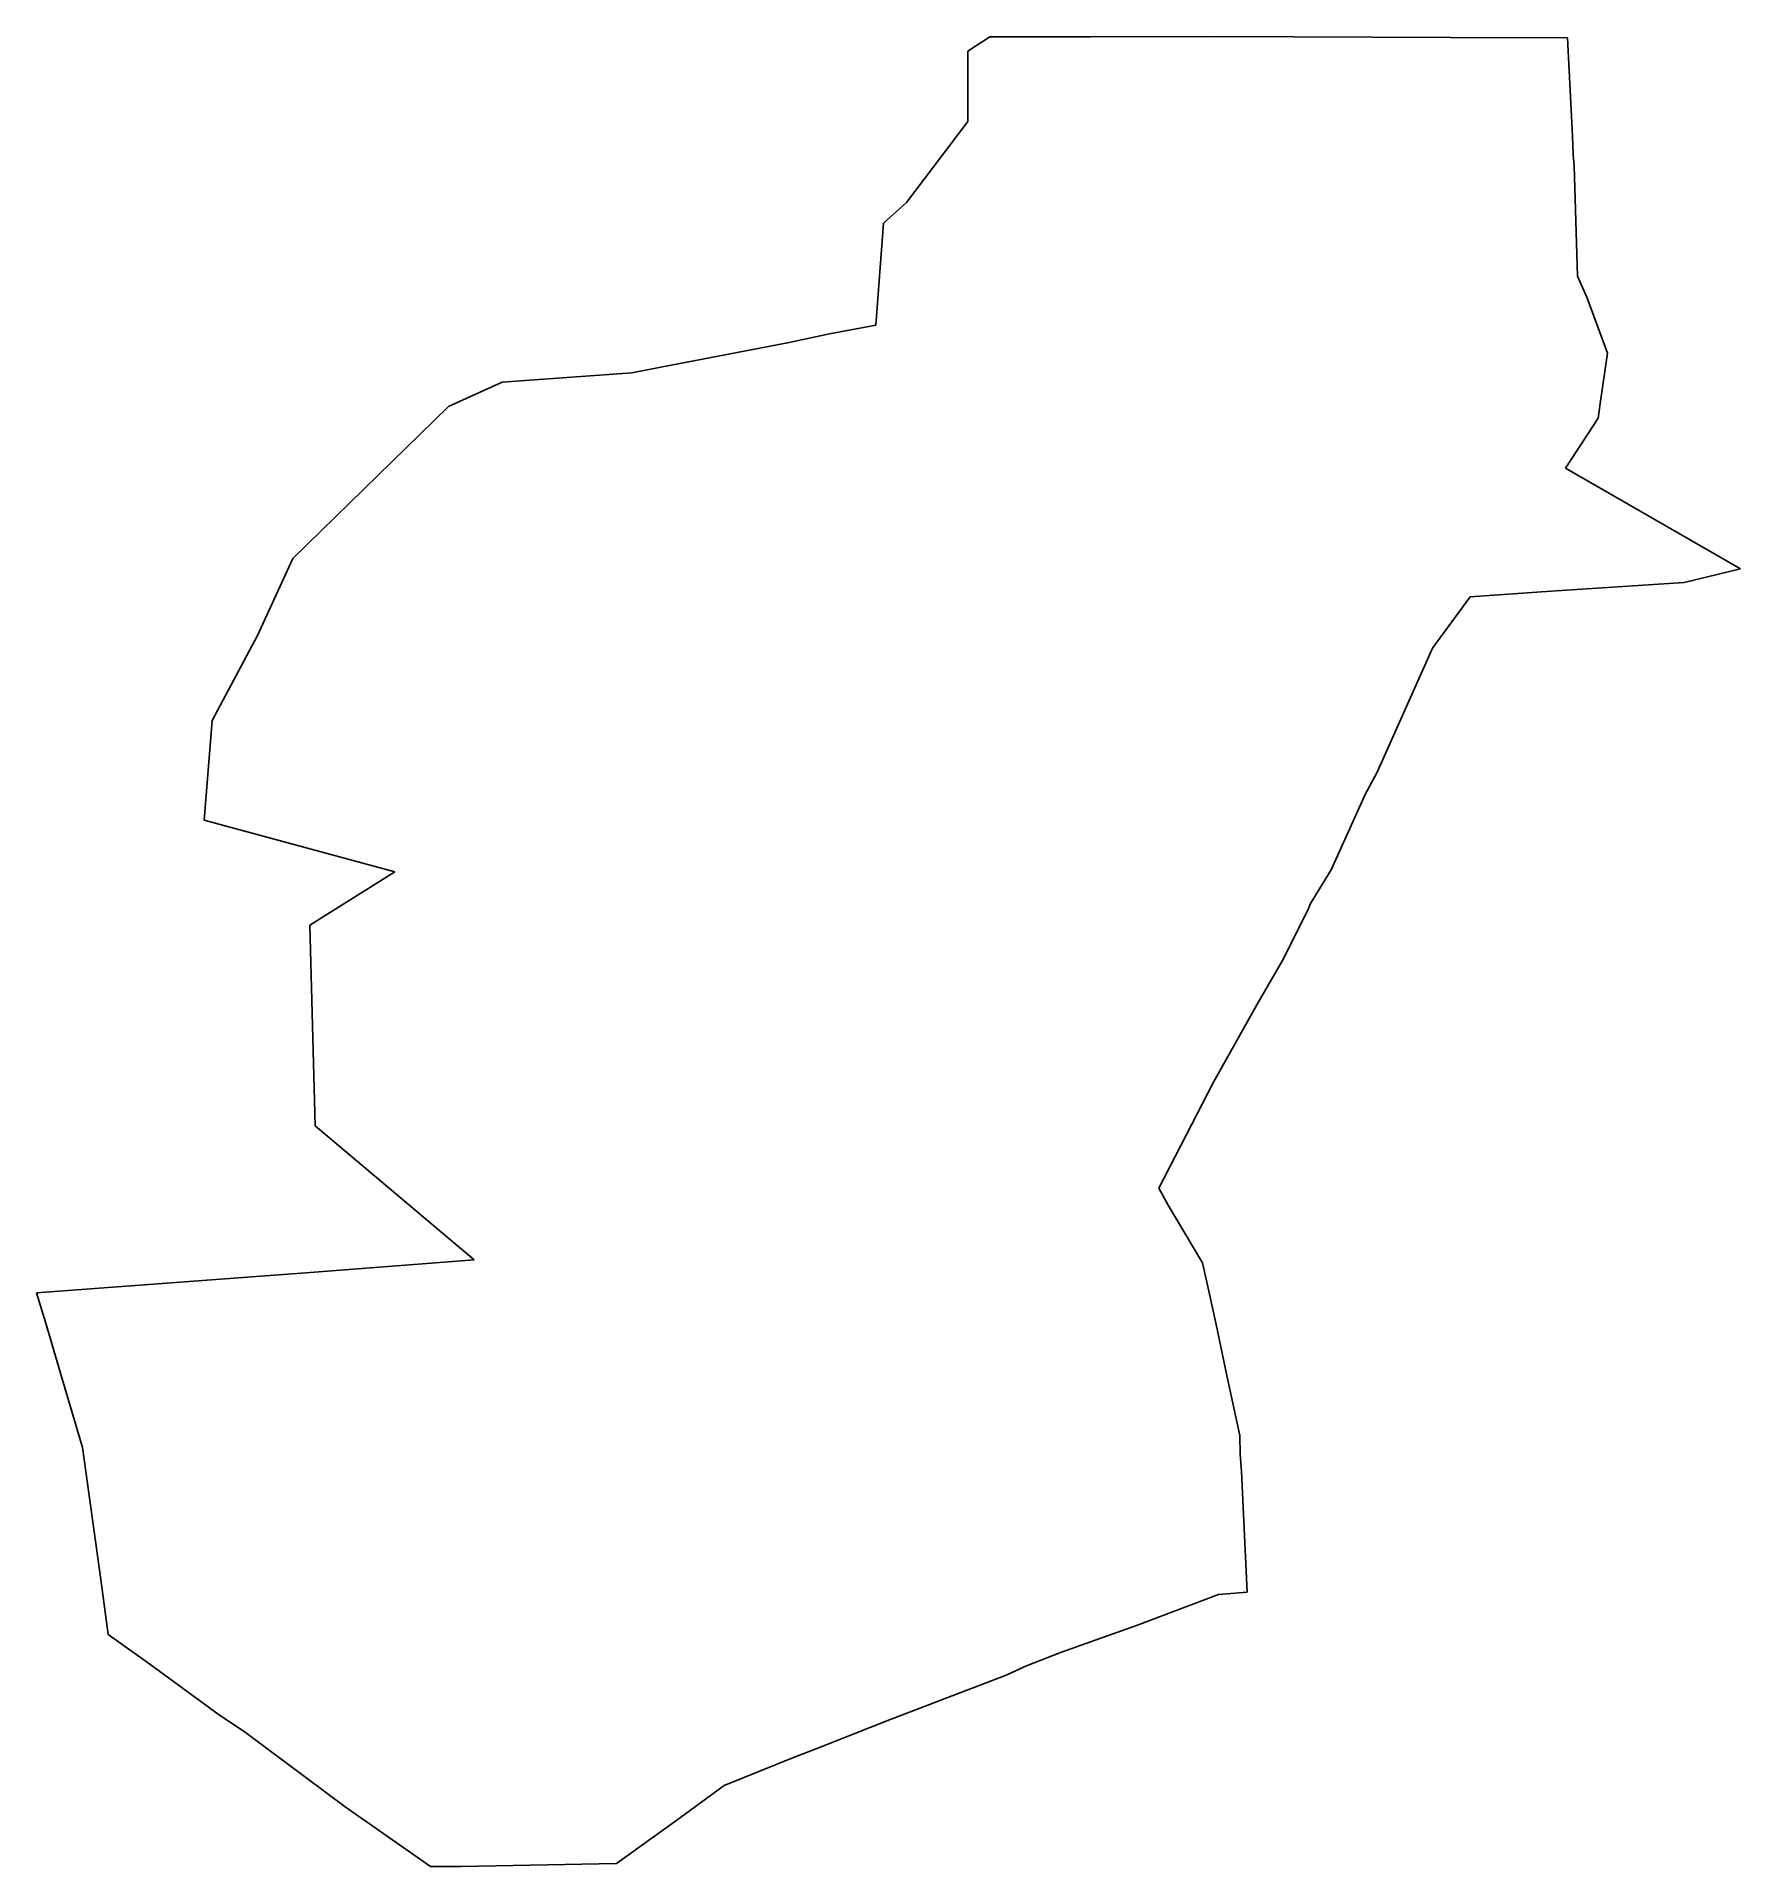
# Model space of a CAD drawing. Extents: x -81.78 to -76.23, y 42.63 to 48.59.
import ezdxf

# ---------------------------------------------------------------- set-up
doc = ezdxf.new("R2010")
doc.units = 0
doc.header["$MEASUREMENT"] = 0
doc.layers.add('GEO_', color=7, linetype='Continuous')

msp = doc.modelspace()

# ---------------------------------------------------------------- linework, layer by layer
at = {"layer": 'GEO_', "color": 7}
for p, q in [((-78.75, 48.5427), (-78.6778, 48.5887)), ((-78.75, 48.5427), (-78.6778, 48.5887)), ((-78.75, 48.5427), (-78.6778, 48.5887)), ((-78.6778, 48.5887), (-78.75, 48.5427)), ((-78.75, 48.5427), (-78.6778, 48.5887)), ((-78.75, 48.5427), (-78.6778, 48.5887)), ((-78.75, 48.5427), (-78.6778, 48.5887)), ((-78.6778, 48.5887), (-78.75, 48.5427)), ((-78.6778, 48.5887), (-78.35, 48.5887)), ((-78.6778, 48.5887), (-78.35, 48.5887)), ((-78.6778, 48.5887), (-78.6778, 48.5887)), ((-78.6778, 48.5887), (-78.35, 48.5887)), ((-78.35, 48.5887), (-78.6778, 48.5887)), ((-78.6778, 48.5887), (-78.35, 48.5887)), ((-78.6778, 48.5887), (-78.35, 48.5887)), ((-78.6778, 48.5887), (-78.6778, 48.5887)), ((-78.6778, 48.5887), (-78.35, 48.5887)), ((-78.35, 48.5887), (-78.6778, 48.5887)), ((-78.35, 48.5887), (-77.9419, 48.5899)), ((-78.35, 48.5887), (-77.9419, 48.5899)), ((-78.35, 48.5887), (-77.9419, 48.5899)), ((-77.9419, 48.5899), (-78.35, 48.5887)), ((-78.35, 48.5887), (-77.9419, 48.5899)), ((-78.35, 48.5887), (-77.9419, 48.5899)), ((-78.35, 48.5887), (-77.9419, 48.5899)), ((-77.9419, 48.5899), (-78.35, 48.5887)), ((-78.35, 48.5887), (-78.35, 48.5887)), ((-78.35, 48.5887), (-78.35, 48.5887)), ((-77.9419, 48.5899), (-77.1767, 48.5872)), ((-77.9419, 48.5899), (-77.1767, 48.5872)), ((-77.9419, 48.5899), (-77.9419, 48.5899)), ((-77.9419, 48.5899), (-77.1767, 48.5872)), ((-77.1767, 48.5872), (-77.9419, 48.5899)), ((-77.9419, 48.5899), (-77.1767, 48.5872)), ((-77.9419, 48.5899), (-77.1767, 48.5872)), ((-77.9419, 48.5899), (-77.9419, 48.5899)), ((-77.9419, 48.5899), (-77.1767, 48.5872)), ((-77.1767, 48.5872), (-77.9419, 48.5899)), ((-77.1767, 48.5872), (-76.7967, 48.5857)), ((-77.1767, 48.5872), (-76.7967, 48.5857)), ((-77.1767, 48.5872), (-77.1767, 48.5872)), ((-77.1767, 48.5872), (-76.7967, 48.5857)), ((-76.7967, 48.5857), (-77.1767, 48.5872)), ((-77.1767, 48.5872), (-76.7967, 48.5857)), ((-77.1767, 48.5872), (-76.7967, 48.5857)), ((-77.1767, 48.5872), (-77.1767, 48.5872)), ((-77.1767, 48.5872), (-76.7967, 48.5857)), ((-76.7967, 48.5857), (-77.1767, 48.5872)), ((-76.7967, 48.5857), (-76.7806, 48.267)), ((-76.7967, 48.5857), (-76.7806, 48.267)), ((-76.7967, 48.5857), (-76.7967, 48.5857)), ((-76.7967, 48.5857), (-76.7806, 48.267)), ((-76.7806, 48.267), (-76.7967, 48.5857)), ((-76.7967, 48.5857), (-76.7806, 48.267)), ((-76.7967, 48.5857), (-76.7806, 48.267)), ((-76.7967, 48.5857), (-76.7967, 48.5857)), ((-76.7967, 48.5857), (-76.7806, 48.267)), ((-76.7806, 48.267), (-76.7967, 48.5857)), ((-78.75, 48.3129), (-78.75, 48.5427)), ((-78.75, 48.3129), (-78.75, 48.5427)), ((-78.75, 48.3129), (-78.75, 48.5427)), ((-78.75, 48.5427), (-78.75, 48.5427)), ((-78.75, 48.5427), (-78.75, 48.3129)), ((-78.75, 48.3129), (-78.75, 48.5427)), ((-78.75, 48.3129), (-78.75, 48.5427)), ((-78.75, 48.3129), (-78.75, 48.5427)), ((-78.75, 48.5427), (-78.75, 48.5427)), ((-78.75, 48.5427), (-78.75, 48.3129)), ((-78.95, 48.0493), (-78.75, 48.3129)), ((-78.95, 48.0493), (-78.75, 48.3129)), ((-78.95, 48.0493), (-78.75, 48.3129)), ((-78.75, 48.3129), (-78.95, 48.0493)), ((-78.95, 48.0493), (-78.75, 48.3129)), ((-78.95, 48.0493), (-78.75, 48.3129)), ((-78.95, 48.0493), (-78.75, 48.3129)), ((-78.75, 48.3129), (-78.95, 48.0493)), ((-78.75, 48.3129), (-78.75, 48.3129)), ((-78.75, 48.3129), (-78.75, 48.3129)), ((-76.7806, 48.267), (-76.7783, 48.2043)), ((-76.7806, 48.267), (-76.7783, 48.2043)), ((-76.7806, 48.267), (-76.7806, 48.267)), ((-76.7806, 48.267), (-76.7783, 48.2043)), ((-76.7783, 48.2043), (-76.7806, 48.267)), ((-76.7806, 48.267), (-76.7783, 48.2043)), ((-76.7806, 48.267), (-76.7783, 48.2043)), ((-76.7806, 48.267), (-76.7806, 48.267)), ((-76.7806, 48.267), (-76.7783, 48.2043)), ((-76.7783, 48.2043), (-76.7806, 48.267)), ((-76.7783, 48.2043), (-76.775, 48.1695)), ((-76.7783, 48.2043), (-76.775, 48.1695)), ((-76.7783, 48.2043), (-76.7783, 48.2043)), ((-76.7783, 48.2043), (-76.775, 48.1695)), ((-76.775, 48.1695), (-76.7783, 48.2043)), ((-76.7783, 48.2043), (-76.775, 48.1695)), ((-76.7783, 48.2043), (-76.775, 48.1695)), ((-76.7783, 48.2043), (-76.7783, 48.2043)), ((-76.7783, 48.2043), (-76.775, 48.1695)), ((-76.775, 48.1695), (-76.7783, 48.2043)), ((-76.775, 48.1695), (-76.7639, 47.8095)), ((-76.775, 48.1695), (-76.7639, 47.8095)), ((-76.775, 48.1695), (-76.775, 48.1695)), ((-76.775, 48.1695), (-76.7639, 47.8095)), ((-76.7639, 47.8095), (-76.775, 48.1695)), ((-76.775, 48.1695), (-76.7639, 47.8095)), ((-76.775, 48.1695), (-76.7639, 47.8095)), ((-76.775, 48.1695), (-76.775, 48.1695)), ((-76.775, 48.1695), (-76.7639, 47.8095)), ((-76.7639, 47.8095), (-76.775, 48.1695)), ((-79.0244, 47.9826), (-78.95, 48.0493)), ((-79.0244, 47.9826), (-78.95, 48.0493)), ((-79.0244, 47.9826), (-78.95, 48.0493)), ((-78.95, 48.0493), (-79.0244, 47.9826)), ((-79.0244, 47.9826), (-78.95, 48.0493)), ((-79.0244, 47.9826), (-78.95, 48.0493)), ((-79.0244, 47.9826), (-78.95, 48.0493)), ((-78.95, 48.0493), (-79.0244, 47.9826)), ((-78.95, 48.0493), (-78.95, 48.0493)), ((-78.95, 48.0493), (-78.95, 48.0493)), ((-79.05, 47.6499), (-79.0244, 47.9826)), ((-79.05, 47.6499), (-79.0244, 47.9826)), ((-79.05, 47.6499), (-79.0244, 47.9826)), ((-79.0244, 47.9826), (-79.05, 47.6499)), ((-79.05, 47.6499), (-79.0244, 47.9826)), ((-79.05, 47.6499), (-79.0244, 47.9826)), ((-79.05, 47.6499), (-79.0244, 47.9826)), ((-79.0244, 47.9826), (-79.05, 47.6499)), ((-79.0244, 47.9826), (-79.0244, 47.9826)), ((-79.0244, 47.9826), (-79.0244, 47.9826)), ((-76.7639, 47.8095), (-76.7333, 47.741)), ((-76.7639, 47.8095), (-76.7333, 47.741)), ((-76.7639, 47.8095), (-76.7639, 47.8095)), ((-76.7639, 47.8095), (-76.7333, 47.741)), ((-76.7333, 47.741), (-76.7639, 47.8095)), ((-76.7639, 47.8095), (-76.7333, 47.741)), ((-76.7639, 47.8095), (-76.7333, 47.741)), ((-76.7639, 47.8095), (-76.7639, 47.8095)), ((-76.7639, 47.8095), (-76.7333, 47.741)), ((-76.7333, 47.741), (-76.7639, 47.8095)), ((-76.7333, 47.741), (-76.6667, 47.5589)), ((-76.7333, 47.741), (-76.6667, 47.5589)), ((-76.7333, 47.741), (-76.7333, 47.741)), ((-76.7333, 47.741), (-76.6667, 47.5589)), ((-76.6667, 47.5589), (-76.7333, 47.741)), ((-76.7333, 47.741), (-76.6667, 47.5589)), ((-76.7333, 47.741), (-76.6667, 47.5589)), ((-76.7333, 47.741), (-76.7333, 47.741)), ((-76.7333, 47.741), (-76.6667, 47.5589)), ((-76.6667, 47.5589), (-76.7333, 47.741)), ((-79.3375, 47.593), (-79.2, 47.6215)), ((-79.2, 47.6215), (-79.3375, 47.593)), ((-79.3375, 47.593), (-79.2, 47.6215)), ((-79.2, 47.6215), (-79.3375, 47.593)), ((-79.2, 47.6215), (-79.05, 47.6499)), ((-79.2, 47.6215), (-79.05, 47.6499)), ((-79.2, 47.6215), (-79.05, 47.6499)), ((-79.05, 47.6499), (-79.2, 47.6215)), ((-79.2, 47.6215), (-79.05, 47.6499)), ((-79.2, 47.6215), (-79.05, 47.6499)), ((-79.2, 47.6215), (-79.05, 47.6499)), ((-79.05, 47.6499), (-79.2, 47.6215)), ((-79.2, 47.6215), (-79.2, 47.6215)), ((-79.2, 47.6215), (-79.2, 47.6215)), ((-79.05, 47.6499), (-79.05, 47.6499)), ((-79.05, 47.6499), (-79.05, 47.6499)), ((-79.75, 47.5134), (-79.3375, 47.593)), ((-79.75, 47.5134), (-79.3375, 47.593)), ((-79.75, 47.5134), (-79.3375, 47.593)), ((-79.3375, 47.593), (-79.75, 47.5134)), ((-79.75, 47.5134), (-79.3375, 47.593)), ((-79.75, 47.5134), (-79.3375, 47.593)), ((-79.75, 47.5134), (-79.3375, 47.593)), ((-79.3375, 47.593), (-79.75, 47.5134)), ((-79.3375, 47.593), (-79.3375, 47.593)), ((-79.3375, 47.593), (-79.3375, 47.593)), ((-79.3375, 47.593), (-79.3375, 47.593)), ((-79.3375, 47.593), (-79.3375, 47.593)), ((-76.6667, 47.5589), (-76.6892, 47.4025)), ((-76.6667, 47.5589), (-76.6892, 47.4025)), ((-76.6667, 47.5589), (-76.6892, 47.4025)), ((-76.6892, 47.4025), (-76.6667, 47.5589)), ((-76.6667, 47.5589), (-76.6892, 47.4025)), ((-76.6667, 47.5589), (-76.6892, 47.4025)), ((-76.6667, 47.5589), (-76.6892, 47.4025)), ((-76.6892, 47.4025), (-76.6667, 47.5589)), ((-76.6667, 47.5589), (-76.6667, 47.5589)), ((-76.6667, 47.5589), (-76.6667, 47.5589)), ((-79.8444, 47.4945), (-79.75, 47.5134)), ((-79.8444, 47.4945), (-79.75, 47.5134)), ((-79.8444, 47.4945), (-79.75, 47.5134)), ((-79.75, 47.5134), (-79.8444, 47.4945)), ((-79.8444, 47.4945), (-79.75, 47.5134)), ((-79.8444, 47.4945), (-79.75, 47.5134)), ((-79.8444, 47.4945), (-79.75, 47.5134)), ((-79.75, 47.5134), (-79.8444, 47.4945)), ((-79.75, 47.5134), (-79.75, 47.5134)), ((-79.75, 47.5134), (-79.75, 47.5134)), ((-80.2667, 47.4642), (-80.4417, 47.3847)), ((-80.2667, 47.4642), (-80.4417, 47.3847)), ((-80.2667, 47.4642), (-80.4417, 47.3847)), ((-80.4417, 47.3847), (-80.2667, 47.4642)), ((-80.2667, 47.4642), (-80.4417, 47.3847)), ((-80.2667, 47.4642), (-80.4417, 47.3847)), ((-80.2667, 47.4642), (-80.4417, 47.3847)), ((-80.4417, 47.3847), (-80.2667, 47.4642)), ((-80.4417, 47.3847), (-80.2667, 47.4642)), ((-80.2667, 47.4642), (-80.4417, 47.3847)), ((-80.4417, 47.3847), (-80.2667, 47.4642)), ((-80.2667, 47.4642), (-80.4417, 47.3847)), ((-80.2667, 47.4642), (-79.8444, 47.4945)), ((-80.2667, 47.4642), (-79.8444, 47.4945)), ((-80.2667, 47.4642), (-79.8444, 47.4945)), ((-79.8444, 47.4945), (-80.2667, 47.4642)), ((-80.2667, 47.4642), (-79.8444, 47.4945)), ((-80.2667, 47.4642), (-79.8444, 47.4945)), ((-80.2667, 47.4642), (-79.8444, 47.4945)), ((-79.8444, 47.4945), (-80.2667, 47.4642)), ((-80.2667, 47.4642), (-80.2667, 47.4642)), ((-80.2667, 47.4642), (-80.2667, 47.4642)), ((-80.2667, 47.4642), (-80.2667, 47.4642)), ((-80.2667, 47.4642), (-80.2667, 47.4642)), ((-79.8444, 47.4945), (-79.8444, 47.4945)), ((-79.8444, 47.4945), (-79.8444, 47.4945)), ((-80.4417, 47.3847), (-80.9486, 46.8898)), ((-80.4417, 47.3847), (-80.9486, 46.8898)), ((-80.4417, 47.3847), (-80.9486, 46.8898)), ((-80.9486, 46.8898), (-80.4417, 47.3847)), ((-80.4417, 47.3847), (-80.9486, 46.8898)), ((-80.4417, 47.3847), (-80.9486, 46.8898)), ((-80.4417, 47.3847), (-80.9486, 46.8898)), ((-80.9486, 46.8898), (-80.4417, 47.3847)), ((-80.9486, 46.8898), (-80.4417, 47.3847)), ((-80.9486, 46.8898), (-80.4417, 47.3847)), ((-80.9486, 46.8898), (-80.4417, 47.3847)), ((-80.4417, 47.3847), (-80.9486, 46.8898)), ((-80.9486, 46.8898), (-80.4417, 47.3847)), ((-80.9486, 46.8898), (-80.4417, 47.3847)), ((-80.9486, 46.8898), (-80.4417, 47.3847)), ((-80.4417, 47.3847), (-80.9486, 46.8898)), ((-80.4417, 47.3847), (-80.4417, 47.3847)), ((-80.4417, 47.3847), (-80.4417, 47.3847)), ((-80.4417, 47.3847), (-80.4417, 47.3847)), ((-80.4417, 47.3847), (-80.4417, 47.3847)), ((-76.6892, 47.4025), (-76.6972, 47.3469)), ((-76.6892, 47.4025), (-76.6972, 47.3469)), ((-76.6892, 47.4025), (-76.6972, 47.3469)), ((-76.6972, 47.3469), (-76.6892, 47.4025)), ((-76.6892, 47.4025), (-76.6972, 47.3469)), ((-76.6892, 47.4025), (-76.6972, 47.3469)), ((-76.6892, 47.4025), (-76.6972, 47.3469)), ((-76.6972, 47.3469), (-76.6892, 47.4025)), ((-76.6892, 47.4025), (-76.6892, 47.4025)), ((-76.6892, 47.4025), (-76.6892, 47.4025)), ((-76.6972, 47.3469), (-76.8028, 47.1844)), ((-76.6972, 47.3469), (-76.8028, 47.1844)), ((-76.6972, 47.3469), (-76.8028, 47.1844)), ((-76.8028, 47.1844), (-76.6972, 47.3469)), ((-76.6972, 47.3469), (-76.8028, 47.1844)), ((-76.6972, 47.3469), (-76.8028, 47.1844)), ((-76.6972, 47.3469), (-76.8028, 47.1844)), ((-76.8028, 47.1844), (-76.6972, 47.3469)), ((-76.6972, 47.3469), (-76.6972, 47.3469)), ((-76.6972, 47.3469), (-76.6972, 47.3469)), ((-76.8028, 47.1844), (-76.2333, 46.8567)), ((-76.8028, 47.1844), (-76.2333, 46.8567)), ((-76.8028, 47.1844), (-76.8028, 47.1844)), ((-76.8028, 47.1844), (-76.2333, 46.8567)), ((-76.2333, 46.8567), (-76.8028, 47.1844)), ((-76.8028, 47.1844), (-76.2333, 46.8567)), ((-76.8028, 47.1844), (-76.2333, 46.8567)), ((-76.8028, 47.1844), (-76.8028, 47.1844)), ((-76.8028, 47.1844), (-76.2333, 46.8567)), ((-76.2333, 46.8567), (-76.8028, 47.1844)), ((-80.9486, 46.8898), (-81.0639, 46.6389)), ((-80.9486, 46.8898), (-81.0639, 46.6389)), ((-80.9486, 46.8898), (-81.0639, 46.6389)), ((-81.0639, 46.6389), (-80.9486, 46.8898)), ((-80.9486, 46.8898), (-81.0639, 46.6389)), ((-80.9486, 46.8898), (-81.0639, 46.6389)), ((-80.9486, 46.8898), (-81.0639, 46.6389)), ((-81.0639, 46.6389), (-80.9486, 46.8898)), ((-81.0639, 46.6389), (-80.9486, 46.8898)), ((-81.0639, 46.6389), (-80.9486, 46.8898)), ((-81.0639, 46.6389), (-80.9486, 46.8898)), ((-80.9486, 46.8898), (-81.0639, 46.6389)), ((-81.0639, 46.6389), (-80.9486, 46.8898)), ((-81.0639, 46.6389), (-80.9486, 46.8898)), ((-81.0639, 46.6389), (-80.9486, 46.8898)), ((-80.9486, 46.8898), (-81.0639, 46.6389)), ((-80.9486, 46.8898), (-80.9486, 46.8898)), ((-80.9486, 46.8898), (-80.9486, 46.8898)), ((-80.9486, 46.8898), (-80.9486, 46.8898)), ((-80.9486, 46.8898), (-80.9486, 46.8898)), ((-80.9486, 46.8898), (-80.9486, 46.8898)), ((-80.9486, 46.8898), (-80.9486, 46.8898)), ((-76.2333, 46.8567), (-76.4167, 46.8116)), ((-76.2333, 46.8567), (-76.4167, 46.8116)), ((-76.2333, 46.8567), (-76.4167, 46.8116)), ((-76.4167, 46.8116), (-76.2333, 46.8567)), ((-76.2333, 46.8567), (-76.4167, 46.8116)), ((-76.2333, 46.8567), (-76.4167, 46.8116)), ((-76.2333, 46.8567), (-76.4167, 46.8116)), ((-76.4167, 46.8116), (-76.2333, 46.8567)), ((-76.2333, 46.8567), (-76.2333, 46.8567)), ((-76.2333, 46.8567), (-76.2333, 46.8567)), ((-76.4167, 46.8116), (-76.85, 46.7834)), ((-76.4167, 46.8116), (-76.85, 46.7834)), ((-76.4167, 46.8116), (-76.85, 46.7834)), ((-76.85, 46.7834), (-76.4167, 46.8116)), ((-76.4167, 46.8116), (-76.85, 46.7834)), ((-76.4167, 46.8116), (-76.85, 46.7834)), ((-76.4167, 46.8116), (-76.85, 46.7834)), ((-76.85, 46.7834), (-76.4167, 46.8116)), ((-76.4167, 46.8116), (-76.4167, 46.8116)), ((-76.4167, 46.8116), (-76.4167, 46.8116)), ((-77.1131, 46.765), (-77.2361, 46.5977)), ((-77.1131, 46.765), (-77.2361, 46.5977)), ((-77.1131, 46.765), (-77.2361, 46.5977)), ((-77.2361, 46.5977), (-77.1131, 46.765)), ((-77.1131, 46.765), (-77.2361, 46.5977)), ((-77.1131, 46.765), (-77.2361, 46.5977)), ((-77.1131, 46.765), (-77.2361, 46.5977)), ((-77.2361, 46.5977), (-77.1131, 46.765)), ((-76.85, 46.7834), (-77.1131, 46.765)), ((-76.85, 46.7834), (-77.1131, 46.765)), ((-76.85, 46.7834), (-77.1131, 46.765)), ((-77.1131, 46.765), (-76.85, 46.7834)), ((-76.85, 46.7834), (-77.1131, 46.765)), ((-76.85, 46.7834), (-77.1131, 46.765)), ((-76.85, 46.7834), (-77.1131, 46.765)), ((-77.1131, 46.765), (-76.85, 46.7834)), ((-77.1131, 46.765), (-77.1131, 46.765)), ((-77.1131, 46.765), (-77.1131, 46.765)), ((-77.1131, 46.765), (-77.1131, 46.765)), ((-77.1131, 46.765), (-77.1131, 46.765)), ((-76.85, 46.7834), (-76.85, 46.7834)), ((-76.85, 46.7834), (-76.85, 46.7834)), ((-81.0639, 46.6389), (-81.2111, 46.3619)), ((-81.0639, 46.6389), (-81.2111, 46.3619)), ((-81.0639, 46.6389), (-81.2111, 46.3619)), ((-81.2111, 46.3619), (-81.0639, 46.6389)), ((-81.0639, 46.6389), (-81.2111, 46.3619)), ((-81.0639, 46.6389), (-81.2111, 46.3619)), ((-81.0639, 46.6389), (-81.2111, 46.3619)), ((-81.2111, 46.3619), (-81.0639, 46.6389)), ((-81.2111, 46.3619), (-81.0639, 46.6389)), ((-81.2111, 46.3619), (-81.0639, 46.6389)), ((-81.2111, 46.3619), (-81.0639, 46.6389)), ((-81.0639, 46.6389), (-81.2111, 46.3619)), ((-81.2111, 46.3619), (-81.0639, 46.6389)), ((-81.2111, 46.3619), (-81.0639, 46.6389)), ((-81.2111, 46.3619), (-81.0639, 46.6389)), ((-81.0639, 46.6389), (-81.2111, 46.3619)), ((-81.0639, 46.6389), (-81.0639, 46.6389)), ((-81.0639, 46.6389), (-81.0639, 46.6389)), ((-81.0639, 46.6389), (-81.0639, 46.6389)), ((-81.0639, 46.6389), (-81.0639, 46.6389)), ((-77.2583, 46.549), (-77.4167, 46.1938)), ((-77.2583, 46.549), (-77.4167, 46.1938)), ((-77.2583, 46.549), (-77.4167, 46.1938)), ((-77.4167, 46.1938), (-77.2583, 46.549)), ((-77.2583, 46.549), (-77.4167, 46.1938)), ((-77.2583, 46.549), (-77.4167, 46.1938)), ((-77.2583, 46.549), (-77.4167, 46.1938)), ((-77.4167, 46.1938), (-77.2583, 46.549)), ((-77.2361, 46.5977), (-77.2583, 46.549)), ((-77.2361, 46.5977), (-77.2583, 46.549)), ((-77.2361, 46.5977), (-77.2583, 46.549)), ((-77.2583, 46.549), (-77.2361, 46.5977)), ((-77.2361, 46.5977), (-77.2583, 46.549)), ((-77.2361, 46.5977), (-77.2583, 46.549)), ((-77.2361, 46.5977), (-77.2583, 46.549)), ((-77.2583, 46.549), (-77.2361, 46.5977)), ((-77.2583, 46.549), (-77.2583, 46.549)), ((-77.2583, 46.549), (-77.2583, 46.549)), ((-77.2361, 46.5977), (-77.2361, 46.5977)), ((-77.2361, 46.5977), (-77.2361, 46.5977)), ((-81.2111, 46.3619), (-81.2375, 46.0377)), ((-81.2111, 46.3619), (-81.2375, 46.0377)), ((-81.2111, 46.3619), (-81.2375, 46.0377)), ((-81.2375, 46.0377), (-81.2111, 46.3619)), ((-81.2111, 46.3619), (-81.2375, 46.0377)), ((-81.2111, 46.3619), (-81.2375, 46.0377)), ((-81.2111, 46.3619), (-81.2375, 46.0377)), ((-81.2375, 46.0377), (-81.2111, 46.3619)), ((-81.2375, 46.0377), (-81.2111, 46.3619)), ((-81.2375, 46.0377), (-81.2111, 46.3619)), ((-81.2375, 46.0377), (-81.2111, 46.3619)), ((-81.2111, 46.3619), (-81.2375, 46.0377)), ((-81.2375, 46.0377), (-81.2111, 46.3619)), ((-81.2375, 46.0377), (-81.2111, 46.3619)), ((-81.2375, 46.0377), (-81.2111, 46.3619)), ((-81.2111, 46.3619), (-81.2375, 46.0377)), ((-81.2111, 46.3619), (-81.2111, 46.3619)), ((-81.2111, 46.3619), (-81.2111, 46.3619)), ((-81.2111, 46.3619), (-81.2111, 46.3619)), ((-81.2111, 46.3619), (-81.2111, 46.3619)), ((-77.4167, 46.1938), (-77.4556, 46.1211)), ((-77.4556, 46.1211), (-77.4167, 46.1938)), ((-77.4167, 46.1938), (-77.4556, 46.1211)), ((-77.4556, 46.1211), (-77.4167, 46.1938)), ((-77.4167, 46.1938), (-77.4167, 46.1938)), ((-77.4167, 46.1938), (-77.4167, 46.1938)), ((-77.4167, 46.1938), (-77.4167, 46.1938)), ((-77.4167, 46.1938), (-77.4167, 46.1938)), ((-77.4556, 46.1211), (-77.5667, 45.8755)), ((-77.4556, 46.1211), (-77.5667, 45.8755)), ((-77.4556, 46.1211), (-77.5667, 45.8755)), ((-77.5667, 45.8755), (-77.4556, 46.1211)), ((-77.4556, 46.1211), (-77.5667, 45.8755)), ((-77.4556, 46.1211), (-77.5667, 45.8755)), ((-77.4556, 46.1211), (-77.5667, 45.8755)), ((-77.5667, 45.8755), (-77.4556, 46.1211)), ((-77.4556, 46.1211), (-77.4556, 46.1211)), ((-77.4556, 46.1211), (-77.4556, 46.1211)), ((-81.2375, 46.0377), (-81.2375, 46.0377)), ((-81.2375, 46.0377), (-81.2375, 46.0377)), ((-81.2375, 46.0377), (-80.6167, 45.8699)), ((-81.2375, 46.0377), (-80.6167, 45.8699)), ((-81.2375, 46.0377), (-81.2375, 46.0377)), ((-81.2375, 46.0377), (-80.6167, 45.8699)), ((-80.6167, 45.8699), (-81.2375, 46.0377)), ((-81.2375, 46.0377), (-80.6167, 45.8699)), ((-81.2375, 46.0377), (-80.6167, 45.8699)), ((-81.2375, 46.0377), (-81.2375, 46.0377)), ((-81.2375, 46.0377), (-80.6167, 45.8699)), ((-80.6167, 45.8699), (-81.2375, 46.0377)), ((-80.6167, 45.8699), (-81.2375, 46.0377)), ((-80.6167, 45.8699), (-81.2375, 46.0377)), ((-80.6167, 45.8699), (-81.2375, 46.0377)), ((-81.2375, 46.0377), (-81.2375, 46.0377)), ((-81.2375, 46.0377), (-80.6167, 45.8699)), ((-80.6167, 45.8699), (-81.2375, 46.0377)), ((-80.6167, 45.8699), (-81.2375, 46.0377)), ((-80.6167, 45.8699), (-81.2375, 46.0377)), ((-81.2375, 46.0377), (-81.2375, 46.0377)), ((-81.2375, 46.0377), (-80.6167, 45.8699)), ((-80.6167, 45.8699), (-80.8936, 45.6961)), ((-80.6167, 45.8699), (-80.8936, 45.6961)), ((-80.6167, 45.8699), (-80.8936, 45.6961)), ((-80.8936, 45.6961), (-80.6167, 45.8699)), ((-80.6167, 45.8699), (-80.8936, 45.6961)), ((-80.6167, 45.8699), (-80.8936, 45.6961)), ((-80.6167, 45.8699), (-80.8936, 45.6961)), ((-80.8936, 45.6961), (-80.6167, 45.8699)), ((-80.8936, 45.6961), (-80.6167, 45.8699)), ((-80.8936, 45.6961), (-80.6167, 45.8699)), ((-80.8936, 45.6961), (-80.6167, 45.8699)), ((-80.6167, 45.8699), (-80.8936, 45.6961)), ((-80.8936, 45.6961), (-80.6167, 45.8699)), ((-80.8936, 45.6961), (-80.6167, 45.8699)), ((-80.8936, 45.6961), (-80.6167, 45.8699)), ((-80.6167, 45.8699), (-80.8936, 45.6961)), ((-80.6167, 45.8699), (-80.6167, 45.8699)), ((-80.6167, 45.8699), (-80.6167, 45.8699)), ((-80.6167, 45.8699), (-80.6167, 45.8699)), ((-80.6167, 45.8699), (-80.6167, 45.8699)), ((-80.6167, 45.8699), (-80.6167, 45.8699)), ((-80.6167, 45.8699), (-80.6167, 45.8699)), ((-77.5667, 45.8755), (-77.6333, 45.7659)), ((-77.5667, 45.8755), (-77.6333, 45.7659)), ((-77.5667, 45.8755), (-77.6333, 45.7659)), ((-77.6333, 45.7659), (-77.5667, 45.8755)), ((-77.5667, 45.8755), (-77.6333, 45.7659)), ((-77.5667, 45.8755), (-77.6333, 45.7659)), ((-77.5667, 45.8755), (-77.6333, 45.7659)), ((-77.6333, 45.7659), (-77.5667, 45.8755)), ((-77.5667, 45.8755), (-77.5667, 45.8755)), ((-77.5667, 45.8755), (-77.5667, 45.8755)), ((-77.6417, 45.7473), (-77.725, 45.5805)), ((-77.6417, 45.7473), (-77.725, 45.5805)), ((-77.6417, 45.7473), (-77.725, 45.5805)), ((-77.725, 45.5805), (-77.6417, 45.7473)), ((-77.6417, 45.7473), (-77.725, 45.5805)), ((-77.6417, 45.7473), (-77.725, 45.5805)), ((-77.6417, 45.7473), (-77.725, 45.5805)), ((-77.725, 45.5805), (-77.6417, 45.7473)), ((-77.6333, 45.7659), (-77.6417, 45.7473)), ((-77.6333, 45.7659), (-77.6417, 45.7473)), ((-77.6333, 45.7659), (-77.6417, 45.7473)), ((-77.6417, 45.7473), (-77.6333, 45.7659)), ((-77.6333, 45.7659), (-77.6417, 45.7473)), ((-77.6333, 45.7659), (-77.6417, 45.7473)), ((-77.6333, 45.7659), (-77.6417, 45.7473)), ((-77.6417, 45.7473), (-77.6333, 45.7659)), ((-77.6417, 45.7473), (-77.6417, 45.7473)), ((-77.6417, 45.7473), (-77.6417, 45.7473)), ((-77.6333, 45.7659), (-77.6333, 45.7659)), ((-77.6333, 45.7659), (-77.6333, 45.7659)), ((-80.8936, 45.6961), (-80.8756, 45.0425)), ((-80.8936, 45.6961), (-80.8756, 45.0425)), ((-80.8936, 45.6961), (-80.8936, 45.6961)), ((-80.8936, 45.6961), (-80.8756, 45.0425)), ((-80.8756, 45.0425), (-80.8936, 45.6961)), ((-80.8936, 45.6961), (-80.8756, 45.0425)), ((-80.8936, 45.6961), (-80.8756, 45.0425)), ((-80.8936, 45.6961), (-80.8936, 45.6961)), ((-80.8936, 45.6961), (-80.8756, 45.0425)), ((-80.8756, 45.0425), (-80.8936, 45.6961)), ((-80.8756, 45.0425), (-80.8936, 45.6961)), ((-80.8756, 45.0425), (-80.8936, 45.6961)), ((-80.8756, 45.0425), (-80.8936, 45.6961)), ((-80.8936, 45.6961), (-80.8936, 45.6961)), ((-80.8936, 45.6961), (-80.8756, 45.0425)), ((-80.8756, 45.0425), (-80.8936, 45.6961)), ((-80.8756, 45.0425), (-80.8936, 45.6961)), ((-80.8756, 45.0425), (-80.8936, 45.6961)), ((-80.8936, 45.6961), (-80.8936, 45.6961)), ((-80.8936, 45.6961), (-80.8756, 45.0425)), ((-77.725, 45.5805), (-77.8083, 45.4361)), ((-77.725, 45.5805), (-77.8083, 45.4361)), ((-77.725, 45.5805), (-77.8083, 45.4361)), ((-77.8083, 45.4361), (-77.725, 45.5805)), ((-77.725, 45.5805), (-77.8083, 45.4361)), ((-77.725, 45.5805), (-77.8083, 45.4361)), ((-77.725, 45.5805), (-77.8083, 45.4361)), ((-77.8083, 45.4361), (-77.725, 45.5805)), ((-77.725, 45.5805), (-77.725, 45.5805)), ((-77.725, 45.5805), (-77.725, 45.5805)), ((-77.8083, 45.4361), (-77.95, 45.185)), ((-77.8083, 45.4361), (-77.95, 45.185)), ((-77.8083, 45.4361), (-77.95, 45.185)), ((-77.95, 45.185), (-77.8083, 45.4361)), ((-77.8083, 45.4361), (-77.95, 45.185)), ((-77.8083, 45.4361), (-77.95, 45.185)), ((-77.8083, 45.4361), (-77.95, 45.185)), ((-77.95, 45.185), (-77.8083, 45.4361)), ((-77.8083, 45.4361), (-77.8083, 45.4361)), ((-77.8083, 45.4361), (-77.8083, 45.4361)), ((-77.8083, 45.4361), (-77.8083, 45.4361)), ((-77.8083, 45.4361), (-77.8083, 45.4361)), ((-77.95, 45.185), (-78.1278, 44.8391)), ((-77.95, 45.185), (-78.1278, 44.8391)), ((-77.95, 45.185), (-78.1278, 44.8391)), ((-78.1278, 44.8391), (-77.95, 45.185)), ((-77.95, 45.185), (-78.1278, 44.8391)), ((-77.95, 45.185), (-78.1278, 44.8391)), ((-77.95, 45.185), (-78.1278, 44.8391)), ((-78.1278, 44.8391), (-77.95, 45.185)), ((-77.95, 45.185), (-77.95, 45.185)), ((-77.95, 45.185), (-77.95, 45.185)), ((-80.8756, 45.0425), (-80.3583, 44.6062)), ((-80.8756, 45.0425), (-80.3583, 44.6062)), ((-80.8756, 45.0425), (-80.8756, 45.0425)), ((-80.8756, 45.0425), (-80.3583, 44.6062)), ((-80.3583, 44.6062), (-80.8756, 45.0425)), ((-80.8756, 45.0425), (-80.3583, 44.6062)), ((-80.8756, 45.0425), (-80.3583, 44.6062)), ((-80.8756, 45.0425), (-80.8756, 45.0425)), ((-80.8756, 45.0425), (-80.3583, 44.6062)), ((-80.3583, 44.6062), (-80.8756, 45.0425)), ((-80.3583, 44.6062), (-80.8756, 45.0425)), ((-80.3583, 44.6062), (-80.8756, 45.0425)), ((-80.3583, 44.6062), (-80.8756, 45.0425)), ((-80.8756, 45.0425), (-80.8756, 45.0425)), ((-80.8756, 45.0425), (-80.3583, 44.6062)), ((-80.3583, 44.6062), (-80.8756, 45.0425)), ((-80.3583, 44.6062), (-80.8756, 45.0425)), ((-80.3583, 44.6062), (-80.8756, 45.0425)), ((-80.8756, 45.0425), (-80.8756, 45.0425)), ((-80.8756, 45.0425), (-80.3583, 44.6062)), ((-78.1278, 44.8391), (-78.0972, 44.784)), ((-78.1278, 44.8391), (-78.0972, 44.784)), ((-78.1278, 44.8391), (-78.1278, 44.8391)), ((-78.1278, 44.8391), (-78.0972, 44.784)), ((-78.0972, 44.784), (-78.1278, 44.8391)), ((-78.1278, 44.8391), (-78.0972, 44.784)), ((-78.1278, 44.8391), (-78.0972, 44.784)), ((-78.1278, 44.8391), (-78.1278, 44.8391)), ((-78.1278, 44.8391), (-78.0972, 44.784)), ((-78.0972, 44.784), (-78.1278, 44.8391)), ((-78.0972, 44.784), (-77.985, 44.5956)), ((-78.0972, 44.784), (-77.985, 44.5956)), ((-78.0972, 44.784), (-78.0972, 44.784)), ((-78.0972, 44.784), (-77.985, 44.5956)), ((-77.985, 44.5956), (-78.0972, 44.784)), ((-78.0972, 44.784), (-77.985, 44.5956)), ((-78.0972, 44.784), (-77.985, 44.5956)), ((-78.0972, 44.784), (-78.0972, 44.784)), ((-78.0972, 44.784), (-77.985, 44.5956)), ((-77.985, 44.5956), (-78.0972, 44.784)), ((-80.3583, 44.6062), (-80.8917, 44.5641)), ((-80.3583, 44.6062), (-80.8917, 44.5641)), ((-80.3583, 44.6062), (-80.8917, 44.5641)), ((-80.8917, 44.5641), (-80.3583, 44.6062)), ((-80.3583, 44.6062), (-80.8917, 44.5641)), ((-80.3583, 44.6062), (-80.8917, 44.5641)), ((-80.3583, 44.6062), (-80.8917, 44.5641)), ((-80.8917, 44.5641), (-80.3583, 44.6062)), ((-80.8917, 44.5641), (-80.3583, 44.6062)), ((-80.3583, 44.6062), (-80.8917, 44.5641)), ((-80.8917, 44.5641), (-80.3583, 44.6062)), ((-80.3583, 44.6062), (-80.8917, 44.5641)), ((-80.8917, 44.5641), (-80.3583, 44.6062)), ((-80.3583, 44.6062), (-80.8917, 44.5641)), ((-80.3583, 44.6062), (-80.3583, 44.6062)), ((-80.3583, 44.6062), (-80.3583, 44.6062)), ((-80.3583, 44.6062), (-80.3583, 44.6062)), ((-80.3583, 44.6062), (-80.3583, 44.6062)), ((-80.3583, 44.6062), (-80.3583, 44.6062)), ((-80.3583, 44.6062), (-80.3583, 44.6062)), ((-80.3583, 44.6062), (-80.3583, 44.6062)), ((-77.985, 44.5956), (-77.9669, 44.5132)), ((-77.985, 44.5956), (-77.9669, 44.5132)), ((-77.985, 44.5956), (-77.985, 44.5956)), ((-77.985, 44.5956), (-77.9669, 44.5132)), ((-77.9669, 44.5132), (-77.985, 44.5956)), ((-77.985, 44.5956), (-77.9669, 44.5132)), ((-77.985, 44.5956), (-77.9669, 44.5132)), ((-77.985, 44.5956), (-77.985, 44.5956)), ((-77.985, 44.5956), (-77.9669, 44.5132)), ((-77.9669, 44.5132), (-77.985, 44.5956)), ((-80.8917, 44.5641), (-81.7833, 44.4982)), ((-80.8917, 44.5641), (-81.7833, 44.4982)), ((-80.8917, 44.5641), (-81.7833, 44.4982)), ((-81.7833, 44.4982), (-80.8917, 44.5641)), ((-80.8917, 44.5641), (-81.7833, 44.4982)), ((-80.8917, 44.5641), (-81.7833, 44.4982)), ((-80.8917, 44.5641), (-81.7833, 44.4982)), ((-81.7833, 44.4982), (-80.8917, 44.5641)), ((-81.7833, 44.4982), (-80.8917, 44.5641)), ((-80.8917, 44.5641), (-81.7833, 44.4982)), ((-81.7833, 44.4982), (-80.8917, 44.5641)), ((-80.8917, 44.5641), (-81.7833, 44.4982)), ((-80.8917, 44.5641), (-80.8917, 44.5641)), ((-80.8917, 44.5641), (-80.8917, 44.5641)), ((-80.8917, 44.5641), (-80.8917, 44.5641)), ((-80.8917, 44.5641), (-80.8917, 44.5641)), ((-80.8917, 44.5641), (-80.8917, 44.5641)), ((-80.8917, 44.5641), (-80.8917, 44.5641)), ((-80.8917, 44.5641), (-80.8917, 44.5641)), ((-81.7833, 44.4982), (-81.7833, 44.4982)), ((-81.7833, 44.4982), (-81.7833, 44.4982)), ((-81.7544, 44.4024), (-81.7833, 44.4982)), ((-81.7544, 44.4024), (-81.7833, 44.4982)), ((-81.7544, 44.4024), (-81.7833, 44.4982)), ((-81.7833, 44.4982), (-81.7833, 44.4982)), ((-81.7833, 44.4982), (-81.7544, 44.4024)), ((-81.7544, 44.4024), (-81.7833, 44.4982)), ((-81.7544, 44.4024), (-81.7833, 44.4982)), ((-81.7544, 44.4024), (-81.7833, 44.4982)), ((-81.7833, 44.4982), (-81.7833, 44.4982)), ((-81.7833, 44.4982), (-81.7544, 44.4024)), ((-77.9669, 44.5132), (-77.9414, 44.3951)), ((-77.9669, 44.5132), (-77.9414, 44.3951)), ((-77.9669, 44.5132), (-77.9669, 44.5132)), ((-77.9669, 44.5132), (-77.9414, 44.3951)), ((-77.9414, 44.3951), (-77.9669, 44.5132)), ((-77.9669, 44.5132), (-77.9414, 44.3951)), ((-77.9669, 44.5132), (-77.9414, 44.3951)), ((-77.9669, 44.5132), (-77.9669, 44.5132)), ((-77.9669, 44.5132), (-77.9414, 44.3951)), ((-77.9414, 44.3951), (-77.9669, 44.5132)), ((-81.6997, 44.2184), (-81.7544, 44.4024)), ((-81.6997, 44.2184), (-81.7544, 44.4024)), ((-81.6997, 44.2184), (-81.7544, 44.4024)), ((-81.7544, 44.4024), (-81.7544, 44.4024)), ((-81.7544, 44.4024), (-81.6997, 44.2184)), ((-81.6997, 44.2184), (-81.7544, 44.4024)), ((-81.6997, 44.2184), (-81.7544, 44.4024)), ((-81.6997, 44.2184), (-81.7544, 44.4024)), ((-81.7544, 44.4024), (-81.7544, 44.4024)), ((-81.7544, 44.4024), (-81.6997, 44.2184)), ((-77.9414, 44.3951), (-77.9414, 44.3951)), ((-77.9414, 44.3951), (-77.9414, 44.3951)), ((-77.9414, 44.3951), (-77.9058, 44.2294)), ((-77.9414, 44.3951), (-77.9058, 44.2294)), ((-77.9414, 44.3951), (-77.9414, 44.3951)), ((-77.9414, 44.3951), (-77.9058, 44.2294)), ((-77.9058, 44.2294), (-77.9414, 44.3951)), ((-77.9414, 44.3951), (-77.9058, 44.2294)), ((-77.9414, 44.3951), (-77.9058, 44.2294)), ((-77.9414, 44.3951), (-77.9414, 44.3951)), ((-77.9414, 44.3951), (-77.9058, 44.2294)), ((-77.9058, 44.2294), (-77.9414, 44.3951)), ((-77.9414, 44.3951), (-77.9058, 44.2294)), ((-77.9414, 44.3951), (-77.9058, 44.2294)), ((-77.9414, 44.3951), (-77.9414, 44.3951)), ((-77.9414, 44.3951), (-77.9058, 44.2294)), ((-77.9058, 44.2294), (-77.9414, 44.3951)), ((-77.9058, 44.2294), (-77.8642, 44.0341)), ((-77.9058, 44.2294), (-77.8642, 44.0341)), ((-77.9058, 44.2294), (-77.9058, 44.2294)), ((-77.9058, 44.2294), (-77.8642, 44.0341)), ((-77.8642, 44.0341), (-77.9058, 44.2294)), ((-77.9058, 44.2294), (-77.8642, 44.0341)), ((-77.9058, 44.2294), (-77.8642, 44.0341)), ((-77.9058, 44.2294), (-77.9058, 44.2294)), ((-77.9058, 44.2294), (-77.8642, 44.0341)), ((-77.8642, 44.0341), (-77.9058, 44.2294)), ((-77.9058, 44.2294), (-77.8642, 44.0341)), ((-77.9058, 44.2294), (-77.8642, 44.0341)), ((-77.9058, 44.2294), (-77.9058, 44.2294)), ((-77.9058, 44.2294), (-77.8642, 44.0341)), ((-77.8642, 44.0341), (-77.9058, 44.2294)), ((-81.6333, 43.9948), (-81.6997, 44.2184)), ((-81.6333, 43.9948), (-81.6997, 44.2184)), ((-81.6333, 43.9948), (-81.6997, 44.2184)), ((-81.6997, 44.2184), (-81.6997, 44.2184)), ((-81.6997, 44.2184), (-81.6333, 43.9948)), ((-81.6333, 43.9948), (-81.6997, 44.2184)), ((-81.6333, 43.9948), (-81.6997, 44.2184)), ((-81.6333, 43.9948), (-81.6997, 44.2184)), ((-81.6997, 44.2184), (-81.6997, 44.2184)), ((-81.6997, 44.2184), (-81.6333, 43.9948)), ((-81.5744, 43.5648), (-81.6333, 43.9948)), ((-81.5744, 43.5648), (-81.6333, 43.9948)), ((-81.5744, 43.5648), (-81.6333, 43.9948)), ((-81.6333, 43.9948), (-81.6333, 43.9948)), ((-81.6333, 43.9948), (-81.5744, 43.5648)), ((-81.5744, 43.5648), (-81.6333, 43.9948)), ((-81.5744, 43.5648), (-81.6333, 43.9948)), ((-81.5744, 43.5648), (-81.6333, 43.9948)), ((-81.6333, 43.9948), (-81.6333, 43.9948)), ((-81.6333, 43.9948), (-81.5744, 43.5648)), ((-77.8642, 44.0341), (-77.8625, 43.973)), ((-77.8642, 44.0341), (-77.8625, 43.973)), ((-77.8642, 44.0341), (-77.8642, 44.0341)), ((-77.8642, 44.0341), (-77.8625, 43.973)), ((-77.8625, 43.973), (-77.8642, 44.0341)), ((-77.8642, 44.0341), (-77.8625, 43.973)), ((-77.8642, 44.0341), (-77.8625, 43.973)), ((-77.8642, 44.0341), (-77.8642, 44.0341)), ((-77.8642, 44.0341), (-77.8625, 43.973)), ((-77.8625, 43.973), (-77.8642, 44.0341)), ((-77.8642, 44.0341), (-77.8625, 43.973)), ((-77.8642, 44.0341), (-77.8625, 43.973)), ((-77.8642, 44.0341), (-77.8642, 44.0341)), ((-77.8642, 44.0341), (-77.8625, 43.973)), ((-77.8625, 43.973), (-77.8642, 44.0341)), ((-77.8625, 43.973), (-77.8583, 43.9166)), ((-77.8625, 43.973), (-77.8583, 43.9166)), ((-77.8625, 43.973), (-77.8625, 43.973)), ((-77.8625, 43.973), (-77.8583, 43.9166)), ((-77.8583, 43.9166), (-77.8625, 43.973)), ((-77.8625, 43.973), (-77.8583, 43.9166)), ((-77.8625, 43.973), (-77.8583, 43.9166)), ((-77.8625, 43.973), (-77.8625, 43.973)), ((-77.8625, 43.973), (-77.8583, 43.9166)), ((-77.8583, 43.9166), (-77.8625, 43.973)), ((-77.8625, 43.973), (-77.8583, 43.9166)), ((-77.8625, 43.973), (-77.8583, 43.9166)), ((-77.8625, 43.973), (-77.8625, 43.973)), ((-77.8625, 43.973), (-77.8583, 43.9166)), ((-77.8583, 43.9166), (-77.8625, 43.973)), ((-77.8583, 43.9166), (-77.8403, 43.5231)), ((-77.8583, 43.9166), (-77.8403, 43.5231)), ((-77.8583, 43.9166), (-77.8583, 43.9166)), ((-77.8583, 43.9166), (-77.8403, 43.5231)), ((-77.8403, 43.5231), (-77.8583, 43.9166)), ((-77.8583, 43.9166), (-77.8403, 43.5231)), ((-77.8583, 43.9166), (-77.8403, 43.5231)), ((-77.8583, 43.9166), (-77.8583, 43.9166)), ((-77.8583, 43.9166), (-77.8403, 43.5231)), ((-77.8403, 43.5231), (-77.8583, 43.9166)), ((-77.8583, 43.9166), (-77.8403, 43.5231)), ((-77.8583, 43.9166), (-77.8403, 43.5231)), ((-77.8583, 43.9166), (-77.8583, 43.9166)), ((-77.8583, 43.9166), (-77.8403, 43.5231)), ((-77.8403, 43.5231), (-77.8583, 43.9166)), ((-81.55, 43.3857), (-81.5744, 43.5648)), ((-81.55, 43.3857), (-81.5744, 43.5648)), ((-81.55, 43.3857), (-81.5744, 43.5648)), ((-81.5744, 43.5648), (-81.5744, 43.5648)), ((-81.5744, 43.5648), (-81.55, 43.3857)), ((-81.55, 43.3857), (-81.5744, 43.5648)), ((-81.55, 43.3857), (-81.5744, 43.5648)), ((-81.55, 43.3857), (-81.5744, 43.5648)), ((-81.5744, 43.5648), (-81.5744, 43.5648)), ((-81.5744, 43.5648), (-81.55, 43.3857)), ((-77.9333, 43.5159), (-78.2, 43.4147)), ((-77.9333, 43.5159), (-78.2, 43.4147)), ((-77.9333, 43.5159), (-78.2, 43.4147)), ((-78.2, 43.4147), (-77.9333, 43.5159)), ((-77.9333, 43.5159), (-78.2, 43.4147)), ((-77.9333, 43.5159), (-78.2, 43.4147)), ((-77.9333, 43.5159), (-78.2, 43.4147)), ((-78.2, 43.4147), (-77.9333, 43.5159)), ((-77.8403, 43.5231), (-77.9333, 43.5159)), ((-77.8403, 43.5231), (-77.9333, 43.5159)), ((-77.8403, 43.5231), (-77.9333, 43.5159)), ((-77.9333, 43.5159), (-77.8403, 43.5231)), ((-77.8403, 43.5231), (-77.9333, 43.5159)), ((-77.8403, 43.5231), (-77.9333, 43.5159)), ((-77.8403, 43.5231), (-77.9333, 43.5159)), ((-77.9333, 43.5159), (-77.8403, 43.5231)), ((-77.9333, 43.5159), (-77.9333, 43.5159)), ((-77.9333, 43.5159), (-77.9333, 43.5159)), ((-77.8403, 43.5231), (-77.8403, 43.5231)), ((-77.8403, 43.5231), (-77.8403, 43.5231)), ((-77.8403, 43.5231), (-77.8403, 43.5231)), ((-78.2, 43.4147), (-78.4444, 43.328)), ((-78.2, 43.4147), (-78.4444, 43.328)), ((-78.2, 43.4147), (-78.4444, 43.328)), ((-78.4444, 43.328), (-78.2, 43.4147)), ((-78.2, 43.4147), (-78.4444, 43.328)), ((-78.2, 43.4147), (-78.4444, 43.328)), ((-78.2, 43.4147), (-78.4444, 43.328)), ((-78.4444, 43.328), (-78.2, 43.4147)), ((-78.2, 43.4147), (-78.2, 43.4147)), ((-78.2, 43.4147), (-78.2, 43.4147)), ((-81.4261, 43.2976), (-81.55, 43.3857)), ((-81.4261, 43.2976), (-81.55, 43.3857)), ((-81.4261, 43.2976), (-81.55, 43.3857)), ((-81.55, 43.3857), (-81.55, 43.3857)), ((-81.55, 43.3857), (-81.4261, 43.2976)), ((-81.4261, 43.2976), (-81.55, 43.3857)), ((-81.4261, 43.2976), (-81.55, 43.3857)), ((-81.4261, 43.2976), (-81.55, 43.3857)), ((-81.55, 43.3857), (-81.55, 43.3857)), ((-81.55, 43.3857), (-81.4261, 43.2976)), ((-78.4444, 43.328), (-78.5583, 43.2839)), ((-78.4444, 43.328), (-78.5583, 43.2839)), ((-78.4444, 43.328), (-78.5583, 43.2839)), ((-78.5583, 43.2839), (-78.4444, 43.328)), ((-78.4444, 43.328), (-78.5583, 43.2839)), ((-78.4444, 43.328), (-78.5583, 43.2839)), ((-78.4444, 43.328), (-78.5583, 43.2839)), ((-78.5583, 43.2839), (-78.4444, 43.328)), ((-78.4444, 43.328), (-78.4444, 43.328)), ((-78.4444, 43.328), (-78.4444, 43.328)), ((-81.1917, 43.126), (-81.4261, 43.2976)), ((-81.1917, 43.126), (-81.4261, 43.2976)), ((-81.1917, 43.126), (-81.4261, 43.2976)), ((-81.4261, 43.2976), (-81.4261, 43.2976)), ((-81.4261, 43.2976), (-81.1917, 43.126)), ((-81.1917, 43.126), (-81.4261, 43.2976)), ((-81.1917, 43.126), (-81.4261, 43.2976)), ((-81.1917, 43.126), (-81.4261, 43.2976)), ((-81.4261, 43.2976), (-81.4261, 43.2976)), ((-81.4261, 43.2976), (-81.1917, 43.126)), ((-78.5583, 43.2839), (-78.6247, 43.2529)), ((-78.5583, 43.2839), (-78.6247, 43.2529)), ((-78.5583, 43.2839), (-78.6247, 43.2529)), ((-78.6247, 43.2529), (-78.5583, 43.2839)), ((-78.5583, 43.2839), (-78.6247, 43.2529)), ((-78.5583, 43.2839), (-78.6247, 43.2529)), ((-78.5583, 43.2839), (-78.6247, 43.2529)), ((-78.6247, 43.2529), (-78.5583, 43.2839)), ((-78.5583, 43.2839), (-78.6247, 43.2529)), ((-78.5583, 43.2839), (-78.6247, 43.2529)), ((-78.5583, 43.2839), (-78.6247, 43.2529)), ((-78.6247, 43.2529), (-78.5583, 43.2839)), ((-78.5583, 43.2839), (-78.5583, 43.2839)), ((-78.5583, 43.2839), (-78.5583, 43.2839)), ((-78.5583, 43.2839), (-78.5583, 43.2839)), ((-78.6247, 43.2529), (-79.0139, 43.1044)), ((-78.6247, 43.2529), (-79.0139, 43.1044)), ((-78.6247, 43.2529), (-79.0139, 43.1044)), ((-79.0139, 43.1044), (-78.6247, 43.2529)), ((-78.6247, 43.2529), (-79.0139, 43.1044)), ((-78.6247, 43.2529), (-79.0139, 43.1044)), ((-78.6247, 43.2529), (-79.0139, 43.1044)), ((-79.0139, 43.1044), (-78.6247, 43.2529)), ((-78.6247, 43.2529), (-78.6247, 43.2529)), ((-78.6247, 43.2529), (-78.6247, 43.2529)), ((-78.6247, 43.2529), (-78.6247, 43.2529)), ((-78.6247, 43.2529), (-78.6247, 43.2529)), ((-78.6247, 43.2529), (-78.6247, 43.2529)), ((-81.1028, 43.0666), (-81.1917, 43.126)), ((-81.1028, 43.0666), (-81.1917, 43.126)), ((-81.1028, 43.0666), (-81.1917, 43.126)), ((-81.1917, 43.126), (-81.1917, 43.126)), ((-81.1917, 43.126), (-81.1028, 43.0666)), ((-81.1028, 43.0666), (-81.1917, 43.126)), ((-81.1028, 43.0666), (-81.1917, 43.126)), ((-81.1028, 43.0666), (-81.1917, 43.126)), ((-81.1917, 43.126), (-81.1917, 43.126)), ((-81.1917, 43.126), (-81.1028, 43.0666)), ((-79.0139, 43.1044), (-79.2333, 43.018)), ((-79.0139, 43.1044), (-79.2333, 43.018)), ((-79.0139, 43.1044), (-79.2333, 43.018)), ((-79.2333, 43.018), (-79.0139, 43.1044)), ((-79.0139, 43.1044), (-79.2333, 43.018)), ((-79.0139, 43.1044), (-79.2333, 43.018)), ((-79.0139, 43.1044), (-79.2333, 43.018)), ((-79.2333, 43.018), (-79.0139, 43.1044)), ((-79.0139, 43.1044), (-79.0139, 43.1044)), ((-79.0139, 43.1044), (-79.0139, 43.1044)), ((-80.7778, 42.8239), (-81.1028, 43.0666)), ((-80.7778, 42.8239), (-81.1028, 43.0666)), ((-80.7778, 42.8239), (-81.1028, 43.0666)), ((-81.1028, 43.0666), (-81.1028, 43.0666)), ((-81.1028, 43.0666), (-80.7778, 42.8239)), ((-80.7778, 42.8239), (-81.1028, 43.0666)), ((-80.7778, 42.8239), (-81.1028, 43.0666)), ((-80.7778, 42.8239), (-81.1028, 43.0666)), ((-81.1028, 43.0666), (-81.1028, 43.0666)), ((-81.1028, 43.0666), (-80.7778, 42.8239)), ((-79.3181, 42.9849), (-79.5431, 42.8939)), ((-79.3181, 42.9849), (-79.5431, 42.8939)), ((-79.3181, 42.9849), (-79.5431, 42.8939)), ((-79.5431, 42.8939), (-79.3181, 42.9849)), ((-79.3181, 42.9849), (-79.5431, 42.8939)), ((-79.3181, 42.9849), (-79.5431, 42.8939)), ((-79.3181, 42.9849), (-79.5431, 42.8939)), ((-79.5431, 42.8939), (-79.3181, 42.9849)), ((-79.2333, 43.018), (-79.3181, 42.9849)), ((-79.2333, 43.018), (-79.3181, 42.9849)), ((-79.2333, 43.018), (-79.3181, 42.9849)), ((-79.3181, 42.9849), (-79.2333, 43.018)), ((-79.2333, 43.018), (-79.3181, 42.9849)), ((-79.2333, 43.018), (-79.3181, 42.9849)), ((-79.2333, 43.018), (-79.3181, 42.9849)), ((-79.3181, 42.9849), (-79.2333, 43.018)), ((-79.3181, 42.9849), (-79.3181, 42.9849)), ((-79.3181, 42.9849), (-79.3181, 42.9849)), ((-79.2333, 43.018), (-79.2333, 43.018)), ((-79.2333, 43.018), (-79.2333, 43.018)), ((-79.5431, 42.8939), (-79.6983, 42.7812)), ((-79.5431, 42.8939), (-79.6983, 42.7812)), ((-79.5431, 42.8939), (-79.6983, 42.7812)), ((-79.6983, 42.7812), (-79.5431, 42.8939)), ((-79.5431, 42.8939), (-79.6983, 42.7812)), ((-79.5431, 42.8939), (-79.6983, 42.7812)), ((-79.5431, 42.8939), (-79.6983, 42.7812)), ((-79.6983, 42.7812), (-79.5431, 42.8939)), ((-79.5431, 42.8939), (-79.5431, 42.8939)), ((-79.5431, 42.8939), (-79.5431, 42.8939)), ((-80.5, 42.6302), (-80.7778, 42.8239)), ((-80.5, 42.6302), (-80.7778, 42.8239)), ((-80.5, 42.6302), (-80.7778, 42.8239)), ((-80.7778, 42.8239), (-80.7778, 42.8239)), ((-80.7778, 42.8239), (-80.5, 42.6302)), ((-80.5, 42.6302), (-80.7778, 42.8239)), ((-80.5, 42.6302), (-80.7778, 42.8239)), ((-80.5, 42.6302), (-80.7778, 42.8239)), ((-80.7778, 42.8239), (-80.7778, 42.8239)), ((-80.7778, 42.8239), (-80.5, 42.6302)), ((-79.6983, 42.7812), (-79.8944, 42.6392)), ((-79.6983, 42.7812), (-79.8944, 42.6392)), ((-79.6983, 42.7812), (-79.8944, 42.6392)), ((-79.8944, 42.6392), (-79.6983, 42.7812)), ((-79.6983, 42.7812), (-79.8944, 42.6392)), ((-79.6983, 42.7812), (-79.8944, 42.6392)), ((-79.6983, 42.7812), (-79.8944, 42.6392)), ((-79.8944, 42.6392), (-79.6983, 42.7812)), ((-79.6983, 42.7812), (-79.6983, 42.7812)), ((-79.6983, 42.7812), (-79.6983, 42.7812)), ((-80.4, 42.6302), (-80.5, 42.6302)), ((-80.4, 42.6302), (-80.5, 42.6302)), ((-80.4, 42.6302), (-80.5, 42.6302)), ((-80.5, 42.6302), (-80.5, 42.6302)), ((-80.5, 42.6302), (-80.4, 42.6302)), ((-80.4, 42.6302), (-80.5, 42.6302)), ((-80.4, 42.6302), (-80.5, 42.6302)), ((-80.4, 42.6302), (-80.5, 42.6302)), ((-80.5, 42.6302), (-80.5, 42.6302)), ((-80.5, 42.6302), (-80.4, 42.6302)), ((-79.8944, 42.6392), (-80.4, 42.6302)), ((-79.8944, 42.6392), (-80.4, 42.6302)), ((-79.8944, 42.6392), (-80.4, 42.6302)), ((-80.4, 42.6302), (-79.8944, 42.6392)), ((-79.8944, 42.6392), (-80.4, 42.6302)), ((-79.8944, 42.6392), (-80.4, 42.6302)), ((-79.8944, 42.6392), (-80.4, 42.6302)), ((-80.4, 42.6302), (-79.8944, 42.6392)), ((-80.4, 42.6302), (-80.4, 42.6302)), ((-80.4, 42.6302), (-80.4, 42.6302)), ((-79.8944, 42.6392), (-79.8944, 42.6392)), ((-79.8944, 42.6392), (-79.8944, 42.6392))]:
    msp.add_line(p, q, dxfattribs=at)

doc.saveas('drawing.dxf')
